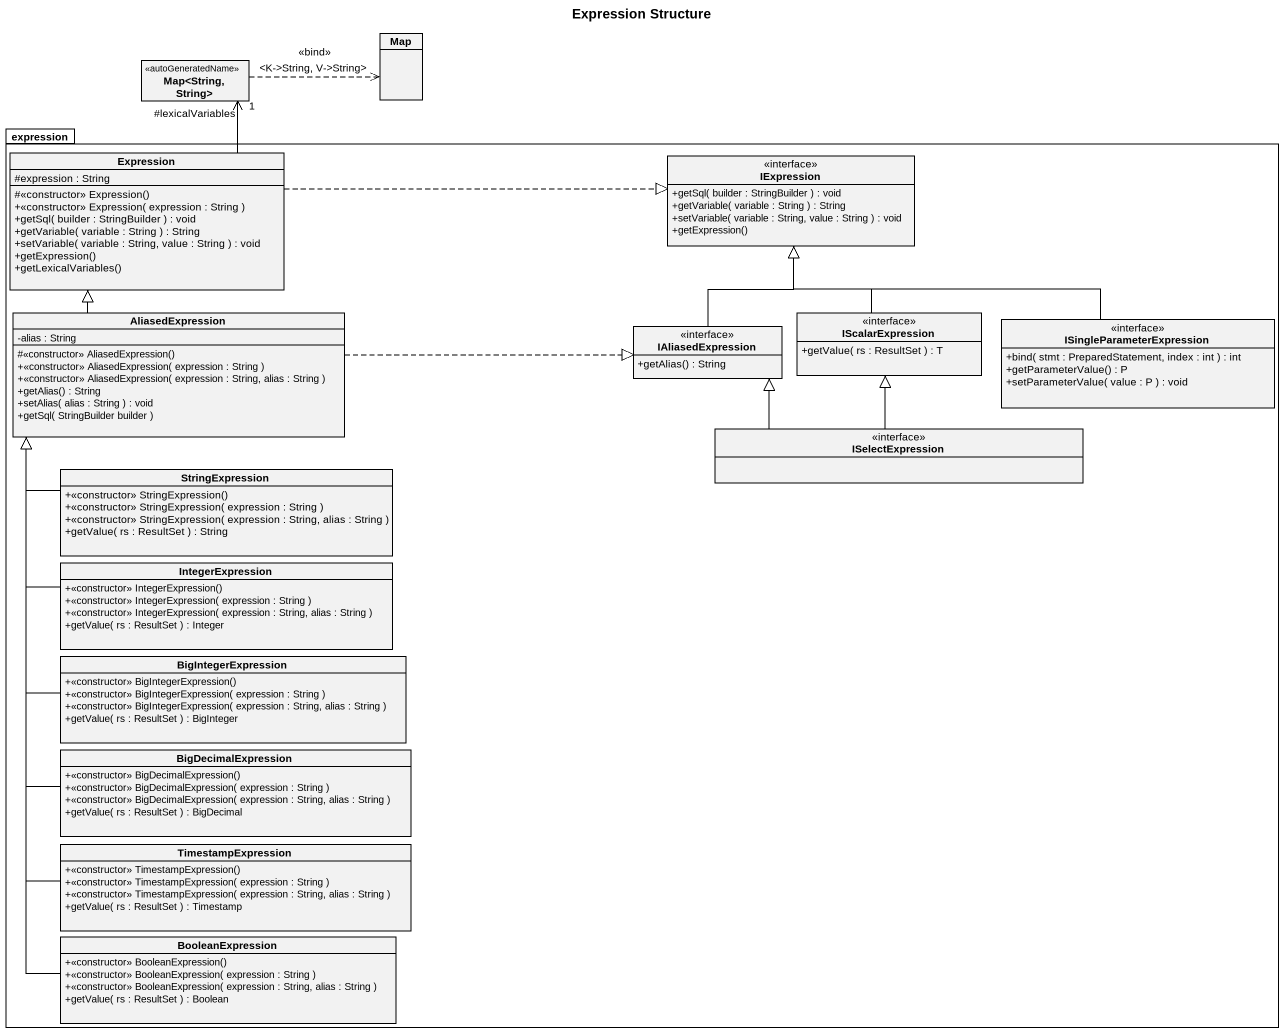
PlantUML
@startuml
title Expression Structure
hide circle
hide empty members
skinparam classAttributeIconSize 0
class "Map<String, String>" as Map_String_String <<autoGeneratedName>>
class "Map" as Map_
package expression {
  class Expression {
    #expression : String
    #<<constructor>> Expression()
    +<<constructor>> Expression( expression : String )
    +getSql( builder : StringBuilder ) : void
    +getVariable( variable : String ) : String
    +setVariable( variable : String, value : String ) : void
    +getExpression()
    +getLexicalVariables()
  }
  interface IExpression {
    +getSql( builder : StringBuilder ) : void
    +getVariable( variable : String ) : String
    +setVariable( variable : String, value : String ) : void
    +getExpression()
  }
  class AliasedExpression {
    -alias : String
    #<<constructor>> AliasedExpression()
    +<<constructor>> AliasedExpression( expression : String )
    +<<constructor>> AliasedExpression( expression : String, alias : String )
    +getAlias() : String
    +setAlias( alias : String ) : void
    +getSql( StringBuilder builder )
  }
  interface IAliasedExpression {
    +getAlias() : String
  }
  interface IScalarExpression {
    +getValue( rs : ResultSet ) : T
  }
  interface ISingleParameterExpression {
    +bind( stmt : PreparedStatement, index : int ) : int
    +getParameterValue() : P
    +setParameterValue( value : P ) : void
  }
  interface ISelectExpression
  class StringExpression {
    +<<constructor>> StringExpression()
    +<<constructor>> StringExpression( expression : String )
    +<<constructor>> StringExpression( expression : String, alias : String )
    +getValue( rs : ResultSet ) : String
  }
  class IntegerExpression {
    +<<constructor>> IntegerExpression()
    +<<constructor>> IntegerExpression( expression : String )
    +<<constructor>> IntegerExpression( expression : String, alias : String )
    +getValue( rs : ResultSet ) : Integer
  }
  class BigIntegerExpression {
    +<<constructor>> BigIntegerExpression()
    +<<constructor>> BigIntegerExpression( expression : String )
    +<<constructor>> BigIntegerExpression( expression : String, alias : String )
    +getValue( rs : ResultSet ) : BigInteger
  }
  class BigDecimalExpression {
    +<<constructor>> BigDecimalExpression()
    +<<constructor>> BigDecimalExpression( expression : String )
    +<<constructor>> BigDecimalExpression( expression : String, alias : String )
    +getValue( rs : ResultSet ) : BigDecimal
  }
  class TimestampExpression {
    +<<constructor>> TimestampExpression()
    +<<constructor>> TimestampExpression( expression : String )
    +<<constructor>> TimestampExpression( expression : String, alias : String )
    +getValue( rs : ResultSet ) : Timestamp
  }
  class BooleanExpression {
    +<<constructor>> BooleanExpression()
    +<<constructor>> BooleanExpression( expression : String )
    +<<constructor>> BooleanExpression( expression : String, alias : String )
    +getValue( rs : ResultSet ) : Boolean
  }
}
Map_String_String .right.> Map_ : <<bind>>\n<K->String, V->String>
Expression -up-> "1\n#lexicalVariables" Map_String_String
Expression .right.|> IExpression
AliasedExpression -up-|> Expression
AliasedExpression .right.|> IAliasedExpression
IAliasedExpression -up-|> IExpression
IScalarExpression -up-|> IExpression
ISingleParameterExpression -left-|> IExpression
ISelectExpression -left-|> IAliasedExpression
ISelectExpression -up-|> IScalarExpression
StringExpression -up-|> AliasedExpression
IntegerExpression -up-|> AliasedExpression
BigIntegerExpression -up-|> AliasedExpression
BigDecimalExpression -up-|> AliasedExpression
TimestampExpression -up-|> AliasedExpression
BooleanExpression -up-|> AliasedExpression
@enduml
